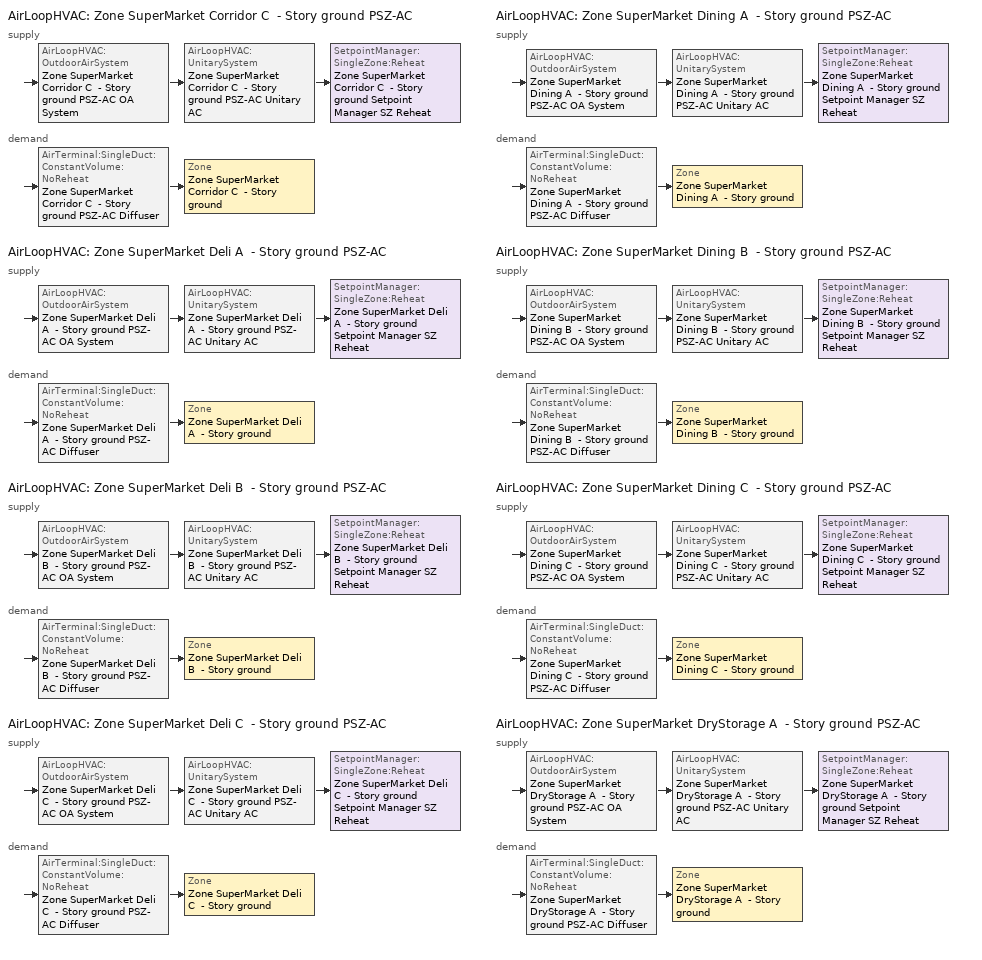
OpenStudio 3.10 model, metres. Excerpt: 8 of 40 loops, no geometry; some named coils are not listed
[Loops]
AirLoopHVAC 'Zone SuperMarket Corridor C  - Story ground PSZ-AC'
 supply: AirLoopHVAC:OutdoorAirSystem 'Zone SuperMarket Corridor C  - Story ground PSZ-AC OA System' > AirLoopHVAC:UnitarySystem 'Zone SuperMarket Corridor C  - Story ground PSZ-AC Unitary AC' > SetpointManager:SingleZone:Reheat 'Zone SuperMarket Corridor C  - Story ground Setpoint Manager SZ Reheat'
 demand: AirTerminal:SingleDuct:ConstantVolume:NoReheat 'Zone SuperMarket Corridor C  - Story ground PSZ-AC Diffuser' > Zone 'Zone SuperMarket Corridor C  - Story ground'
AirLoopHVAC 'Zone SuperMarket Deli A  - Story ground PSZ-AC'
 supply: AirLoopHVAC:OutdoorAirSystem 'Zone SuperMarket Deli A  - Story ground PSZ-AC OA System' > AirLoopHVAC:UnitarySystem 'Zone SuperMarket Deli A  - Story ground PSZ-AC Unitary AC' > SetpointManager:SingleZone:Reheat 'Zone SuperMarket Deli A  - Story ground Setpoint Manager SZ Reheat'
 demand: AirTerminal:SingleDuct:ConstantVolume:NoReheat 'Zone SuperMarket Deli A  - Story ground PSZ-AC Diffuser' > Zone 'Zone SuperMarket Deli A  - Story ground'
AirLoopHVAC 'Zone SuperMarket Deli B  - Story ground PSZ-AC'
 supply: AirLoopHVAC:OutdoorAirSystem 'Zone SuperMarket Deli B  - Story ground PSZ-AC OA System' > AirLoopHVAC:UnitarySystem 'Zone SuperMarket Deli B  - Story ground PSZ-AC Unitary AC' > SetpointManager:SingleZone:Reheat 'Zone SuperMarket Deli B  - Story ground Setpoint Manager SZ Reheat'
 demand: AirTerminal:SingleDuct:ConstantVolume:NoReheat 'Zone SuperMarket Deli B  - Story ground PSZ-AC Diffuser' > Zone 'Zone SuperMarket Deli B  - Story ground'
AirLoopHVAC 'Zone SuperMarket Deli C  - Story ground PSZ-AC'
 supply: AirLoopHVAC:OutdoorAirSystem 'Zone SuperMarket Deli C  - Story ground PSZ-AC OA System' > AirLoopHVAC:UnitarySystem 'Zone SuperMarket Deli C  - Story ground PSZ-AC Unitary AC' > SetpointManager:SingleZone:Reheat 'Zone SuperMarket Deli C  - Story ground Setpoint Manager SZ Reheat'
 demand: AirTerminal:SingleDuct:ConstantVolume:NoReheat 'Zone SuperMarket Deli C  - Story ground PSZ-AC Diffuser' > Zone 'Zone SuperMarket Deli C  - Story ground'
AirLoopHVAC 'Zone SuperMarket Dining A  - Story ground PSZ-AC'
 supply: AirLoopHVAC:OutdoorAirSystem 'Zone SuperMarket Dining A  - Story ground PSZ-AC OA System' > AirLoopHVAC:UnitarySystem 'Zone SuperMarket Dining A  - Story ground PSZ-AC Unitary AC' > SetpointManager:SingleZone:Reheat 'Zone SuperMarket Dining A  - Story ground Setpoint Manager SZ Reheat'
 demand: AirTerminal:SingleDuct:ConstantVolume:NoReheat 'Zone SuperMarket Dining A  - Story ground PSZ-AC Diffuser' > Zone 'Zone SuperMarket Dining A  - Story ground'
AirLoopHVAC 'Zone SuperMarket Dining B  - Story ground PSZ-AC'
 supply: AirLoopHVAC:OutdoorAirSystem 'Zone SuperMarket Dining B  - Story ground PSZ-AC OA System' > AirLoopHVAC:UnitarySystem 'Zone SuperMarket Dining B  - Story ground PSZ-AC Unitary AC' > SetpointManager:SingleZone:Reheat 'Zone SuperMarket Dining B  - Story ground Setpoint Manager SZ Reheat'
 demand: AirTerminal:SingleDuct:ConstantVolume:NoReheat 'Zone SuperMarket Dining B  - Story ground PSZ-AC Diffuser' > Zone 'Zone SuperMarket Dining B  - Story ground'
AirLoopHVAC 'Zone SuperMarket Dining C  - Story ground PSZ-AC'
 supply: AirLoopHVAC:OutdoorAirSystem 'Zone SuperMarket Dining C  - Story ground PSZ-AC OA System' > AirLoopHVAC:UnitarySystem 'Zone SuperMarket Dining C  - Story ground PSZ-AC Unitary AC' > SetpointManager:SingleZone:Reheat 'Zone SuperMarket Dining C  - Story ground Setpoint Manager SZ Reheat'
 demand: AirTerminal:SingleDuct:ConstantVolume:NoReheat 'Zone SuperMarket Dining C  - Story ground PSZ-AC Diffuser' > Zone 'Zone SuperMarket Dining C  - Story ground'
AirLoopHVAC 'Zone SuperMarket DryStorage A  - Story ground PSZ-AC'
 supply: AirLoopHVAC:OutdoorAirSystem 'Zone SuperMarket DryStorage A  - Story ground PSZ-AC OA System' > AirLoopHVAC:UnitarySystem 'Zone SuperMarket DryStorage A  - Story ground PSZ-AC Unitary AC' > SetpointManager:SingleZone:Reheat 'Zone SuperMarket DryStorage A  - Story ground Setpoint Manager SZ Reheat'
 demand: AirTerminal:SingleDuct:ConstantVolume:NoReheat 'Zone SuperMarket DryStorage A  - Story ground PSZ-AC Diffuser' > Zone 'Zone SuperMarket DryStorage A  - Story ground'
[Sizing:Zone] Zone Cooling Design Supply Air Temperature Input Method=SupplyAirTemperature; Zone Cooling Design Supply Air Temperature {C}=12.7778; Zone Cooling Design Supply Air Temperature Difference {deltaC}=11.11; Zone Heating Design Supply Air Temperature Input Method=SupplyAirTemperature; Zone Heating Design Supply Air Temperature {C}=50; Zone Heating Design Supply Air Temperature Difference {deltaC}=11.11; Zone Cooling Design Supply Air Humidity Ratio {kg-H2O/kg-air}=0.0085; Zone Heating Design Supply Air Humidity Ratio {kg-H2O/kg-air}=0.008; Cooling Design Air Flow Method=DesignDay; Heating Design Air Flow Method=DesignDay; Heating Maximum Air Flow Fraction=1; Account for Dedicated Outdoor Air System=No; Dedicated Outdoor Air System Control Strategy=NeutralSupplyAir; Dedicated Outdoor Air Low Setpoint Temperature for Design {C}=autosize; Dedicated Outdoor Air High Setpoint Temperature for Design {C}=autosize; Zone Load Sizing Method=Sensible Load Only No Latent Load; Zone Latent Cooling Design Supply Air Humidity Ratio Input Method=HumidityRatioDifference; Zone Cooling Design Supply Air Humidity Ratio Difference {kgWater/kgDryAir}=0.005; Zone Latent Heating Design Supply Air Humidity Ratio Input Method=HumidityRatioDifference; Zone Humidification Design Supply Air Humidity Ratio Difference {kgWater/kgDryAir}=0.005; Sizing Option=Coincident
Zone SuperMarket Dining A  - Story ground; Zone SuperMarket Dining B  - Story ground; Zone SuperMarket Dining C  - Story ground; Zone SuperMarket Corridor C  - Story ground; Zone SuperMarket Deli A  - Story ground; Zone SuperMarket Deli B  - Story ground; Zone SuperMarket Deli C  - Story ground; Zone SuperMarket DryStorage A  - Story ground
[Zone equipment]
Zone SuperMarket Dining A  - Story ground: Zone SuperMarket Dining A  - Story ground PSZ-AC Diffuser
Zone SuperMarket Dining B  - Story ground: Zone SuperMarket Dining B  - Story ground PSZ-AC Diffuser
Zone SuperMarket Dining C  - Story ground: Zone SuperMarket Dining C  - Story ground PSZ-AC Diffuser
Zone SuperMarket Corridor C  - Story ground: Zone SuperMarket Corridor C  - Story ground PSZ-AC Diffuser
Zone SuperMarket Deli A  - Story ground: Zone SuperMarket Deli A  - Story ground Exhaust Fan, Zone SuperMarket Deli A  - Story ground PSZ-AC Diffuser
Zone SuperMarket Deli B  - Story ground: Zone SuperMarket Deli B  - Story ground Exhaust Fan, Zone SuperMarket Deli B  - Story ground PSZ-AC Diffuser
Zone SuperMarket Deli C  - Story ground: Zone SuperMarket Deli C  - Story ground Exhaust Fan, Zone SuperMarket Deli C  - Story ground PSZ-AC Diffuser
Zone SuperMarket DryStorage A  - Story ground: Zone SuperMarket DryStorage A  - Story ground PSZ-AC Diffuser
[Fan:ZoneExhaust] Availability Schedule=Always On Discrete; Fan Total Efficiency=0.39126; Pressure Rise {Pa}=124.544; Flow Fraction Schedule=Always On Discrete; System Availability Manager Coupling Mode=Decoupled
Name | Maximum Flow Rate {m3/s}
Zone SuperMarket Deli A  - Story ground Exhaust Fan; Zone SuperMarket Deli C  - Story ground Exhaust Fan | 0.14298
Zone SuperMarket Deli B  - Story ground Exhaust Fan | 1.15964
[AirLoopHVAC] Design Return Air Flow Fraction of Supply Air Flow=1
Name | Availability Schedule | Design Supply Air Flow Rate {m3/s}
Zone SuperMarket Corridor C  - Story ground PSZ-AC | Zone SuperMarket Corridor C  - Story ground PSZ-AC Occ Sch | 0.0636585
Zone SuperMarket Deli A  - Story ground PSZ-AC | Zone SuperMarket Deli A  - Story ground PSZ-AC Occ Sch | 0.64319
Zone SuperMarket Deli B  - Story ground PSZ-AC | Zone SuperMarket Deli B  - Story ground PSZ-AC Occ Sch | 2.11905
Zone SuperMarket Deli C  - Story ground PSZ-AC | Zone SuperMarket Deli C  - Story ground PSZ-AC Occ Sch | 0.446837
Zone SuperMarket Dining A  - Story ground PSZ-AC | Zone SuperMarket Dining A  - Story ground PSZ-AC Occ Sch | 0.175049
Zone SuperMarket Dining B  - Story ground PSZ-AC | Zone SuperMarket Dining B  - Story ground PSZ-AC Occ Sch | 0.562343
Zone SuperMarket Dining C  - Story ground PSZ-AC | Zone SuperMarket Dining C  - Story ground PSZ-AC Occ Sch | 0.119403
Zone SuperMarket DryStorage A  - Story ground PSZ-AC | Zone SuperMarket DryStorage A  - Story ground PSZ-AC Occ Sch | 0.826383
[Sizing:System] Type of Load to Size On=Sensible; Central Heating Maximum System Air Flow Ratio=1; Preheat Design Temperature {C}=7.22222; Preheat Design Humidity Ratio {kg-H2O/kg-Air}=0.008; Precool Design Temperature {C}=12.7778; Precool Design Humidity Ratio {kg-H2O/kg-Air}=0.008; Central Cooling Design Supply Air Temperature {C}=12.7778; Central Heating Design Supply Air Temperature {C}=50; Sizing Option=Coincident; 100% Outdoor Air in Cooling=No; 100% Outdoor Air in Heating=No; Central Cooling Design Supply Air Humidity Ratio {kg-H2O/kg-Air}=0.0085; Central Heating Design Supply Air Humidity Ratio {kg-H2O/kg-Air}=0.008; Cooling Design Air Flow Method=DesignDay; Heating Design Air Flow Method=DesignDay; System Outdoor Air Method=ZoneSum; Zone Maximum Outdoor Air Fraction=1; Cooling Supply Air Flow Rate Per Floor Area {m3/s-m2}=0.00996765; Cooling Fraction of Autosized Cooling Supply Air Flow Rate=1; Cooling Supply Air Flow Rate Per Unit Cooling Capacity {m3/s-W}=3.94755e-05; Heating Supply Air Flow Rate Per Floor Area {m3/s-m2}=0.00996765; Heating Fraction of Autosized Heating Supply Air Flow Rate=1; Heating Fraction of Autosized Cooling Supply Air Flow Rate=1; Heating Supply Air Flow Rate Per Unit Heating Capacity {m3/s-W}=3.15882e-05; Cooling Design Capacity Method=CoolingDesignCapacity; Cooling Design Capacity Per Floor Area {W/m2}=234.7; Fraction of Autosized Cooling Design Capacity=1; Heating Design Capacity Method=HeatingDesignCapacity; Heating Design Capacity Per Floor Area {W/m2}=157; Fraction of Autosized Heating Design Capacity=1; Central Cooling Capacity Control Method=OnOff; Occupant Diversity=1
Name | Design Outdoor Air Flow Rate {m3/s} | Cooling Design Capacity {W} | Heating Design Capacity {W}
Zone SuperMarket Corridor C  - Story ground PSZ-AC | 0.0636585 | 649.75 | 1192.55
Zone SuperMarket Deli A  - Story ground PSZ-AC | 0.64319 | 6945.39 | 7162.17
Zone SuperMarket Deli B  - Story ground PSZ-AC | 2.11905 | 26220.41 | 34030.77
Zone SuperMarket Deli C  - Story ground PSZ-AC | 0.446837 | 4708.84 | 7200.84
Zone SuperMarket Dining A  - Story ground PSZ-AC | 0.175049 | 2071.1 | 2583.47
Zone SuperMarket Dining B  - Story ground PSZ-AC | 0.562343 | 8701.51 | 20953.21
Zone SuperMarket Dining C  - Story ground PSZ-AC | 0.119403 | 1458.6 | 2583.47
Zone SuperMarket DryStorage A  - Story ground PSZ-AC | 0.826383 | 8631.21 | 10326.5
[SetpointManager:SingleZone:Reheat] Minimum Supply Air Temperature {C}=12.7778; Maximum Supply Air Temperature {C}=50
Name | Control Zone | Setpoint Node or NodeList
Zone SuperMarket Corridor C  - Story ground Setpoint Manager SZ Reheat | Zone SuperMarket Corridor C  - Story ground | Zone SuperMarket Corridor C  - Story ground PSZ-AC Supply Outlet Node
Zone SuperMarket Deli A  - Story ground Setpoint Manager SZ Reheat | Zone SuperMarket Deli A  - Story ground | Zone SuperMarket Deli A  - Story ground PSZ-AC Supply Outlet Node
Zone SuperMarket Deli B  - Story ground Setpoint Manager SZ Reheat | Zone SuperMarket Deli B  - Story ground | Zone SuperMarket Deli B  - Story ground PSZ-AC Supply Outlet Node
Zone SuperMarket Deli C  - Story ground Setpoint Manager SZ Reheat | Zone SuperMarket Deli C  - Story ground | Zone SuperMarket Deli C  - Story ground PSZ-AC Supply Outlet Node
Zone SuperMarket Dining A  - Story ground Setpoint Manager SZ Reheat | Zone SuperMarket Dining A  - Story ground | Zone SuperMarket Dining A  - Story ground PSZ-AC Supply Outlet Node
Zone SuperMarket Dining B  - Story ground Setpoint Manager SZ Reheat | Zone SuperMarket Dining B  - Story ground | Zone SuperMarket Dining B  - Story ground PSZ-AC Supply Outlet Node
Zone SuperMarket Dining C  - Story ground Setpoint Manager SZ Reheat | Zone SuperMarket Dining C  - Story ground | Zone SuperMarket Dining C  - Story ground PSZ-AC Supply Outlet Node
Zone SuperMarket DryStorage A  - Story ground Setpoint Manager SZ Reheat | Zone SuperMarket DryStorage A  - Story ground | Zone SuperMarket DryStorage A  - Story ground PSZ-AC Supply Outlet Node
[Coil:Heating:Gas] Availability Schedule=Always On Discrete; Gas Burner Efficiency=0.8; On Cycle Parasitic Electric Load {W}=0; Off Cycle Parasitic Gas Load {W}=0; Fuel Type=FuelOilNo2
Name | Nominal Capacity {W}
Zone SuperMarket Corridor C  - Story ground PSZ-AC Gas Htg Coil 6kBtu/hr 0.8 Thermal Eff | 2233.16
Zone SuperMarket Deli A  - Story ground PSZ-AC Gas Htg Coil 76kBtu/hr 0.8 Thermal Eff | 24354.4
Zone SuperMarket Deli B  - Story ground PSZ-AC Gas Htg Coil 377kBtu/hr 0.8 Thermal Eff | 91498.5
Zone SuperMarket Deli C  - Story ground PSZ-AC Gas Htg Coil 60kBtu/hr 0.8 Thermal Eff | 17634.2
Zone SuperMarket Dining A  - Story ground PSZ-AC Gas Htg Coil 22kBtu/hr 0.8 Thermal Eff | 7431.82
Zone SuperMarket Dining B  - Story ground PSZ-AC Gas Htg Coil 113kBtu/hr 0.8 Thermal Eff | 30934
Zone SuperMarket Dining C  - Story ground PSZ-AC Gas Htg Coil 17kBtu/hr 0.8 Thermal Eff | 5527.62
Zone SuperMarket DryStorage A  - Story ground PSZ-AC Gas Htg Coil 77kBtu/hr 0.8 Thermal Eff | 29689.2
[Coil:Heating:Electric] Availability Schedule=Always Off Discrete; Efficiency=1; Nominal Capacity {W}=0
Zone SuperMarket Corridor C  - Story ground PSZ-AC No Heat; Zone SuperMarket Deli A  - Story ground PSZ-AC No Heat; Zone SuperMarket Deli B  - Story ground PSZ-AC No Heat; Zone SuperMarket Deli C  - Story ground PSZ-AC No Heat; Zone SuperMarket Dining A  - Story ground PSZ-AC No Heat; Zone SuperMarket Dining B  - Story ground PSZ-AC No Heat; Zone SuperMarket Dining C  - Story ground PSZ-AC No Heat; Zone SuperMarket DryStorage A  - Story ground PSZ-AC No Heat
[Coil:Cooling:DX:SingleSpeed] Availability Schedule=Always On Discrete; Rated Evaporator Fan Power Per Volume Flow Rate 2017 {W/(m3/s)}=773.3; Rated Evaporator Fan Power Per Volume Flow Rate 2023 {W/(m3/s)}=934.4; Total Cooling Capacity Function of Temperature Curve=DOE Ref DX Clg Coil Cool-Cap-fT; Total Cooling Capacity Function of Flow Fraction Curve=DOE Ref DX Clg Coil Cool-CAP-fFlow; Energy Input Ratio Function of Temperature Curve=DOE Ref DX Clg Coil Cool-EIR-fT; Energy Input Ratio Function of Flow Fraction Curve=DOE Ref DX Clg Coil Cool-EIR-fFlow; Part Load Fraction Correlation Curve=DOE Ref DX Clg Coil Cool-PLF-fPLR; Minimum Outdoor Dry-Bulb Temperature for Compressor Operation {C}=-25; Nominal Time for Condensate Removal to Begin {s}=0; Ratio of Initial Moisture Evaporation Rate and Steady State Latent Capacity=0; Maximum Cycling Rate {cycles/hr}=0; Latent Capacity Time Constant {s}=0; Condenser Type=AirCooled; Evaporative Condenser Effectiveness=0.9; Evaporative Condenser Air Flow Rate {m3/s}=autosize; Evaporative Condenser Pump Rated Power Consumption {W}=autosize; Crankcase Heater Capacity {W}=0; Maximum Outdoor Dry-Bulb Temperature for Crankcase Heater Operation {C}=10; Basin Heater Capacity {W/K}=0; Basin Heater Setpoint Temperature {C}=2
Name | Rated Total Cooling Capacity {W} | Rated Sensible Heat Ratio | Rated COP {W/W} | Rated Air Flow Rate {m3/s}
Zone SuperMarket Corridor C  - Story ground PSZ-AC 1spd DX AC Clg Coil 3kBtu/hr 11.06SEER 2kBtu/hr 9.7SEER | 1053.77 | 0.800655 | 2.967036 | 0.0636585
Zone SuperMarket Deli A  - Story ground PSZ-AC 1spd DX AC Clg Coil 33kBtu/hr 11.06SEER 34kBtu/hr 9.7SEER | 10647.1 | 0.800655 | 2.967036 | 0.64319
Zone SuperMarket Deli B  - Story ground PSZ-AC 1spd DX AC Clg Coil 163kBtu/hr 9.28EER 160kBtu/hr 8.5EER | 38594.9 | 0.800152 | 2.96716 | 2.11905
Zone SuperMarket Deli C  - Story ground PSZ-AC 1spd DX AC Clg Coil 26kBtu/hr 11.06SEER 29kBtu/hr 9.7SEER | 7585.97 | 0.800484 | 2.967036 | 0.446837
Zone SuperMarket Dining A  - Story ground PSZ-AC 1spd DX AC Clg Coil 10kBtu/hr 11.06SEER 11kBtu/hr 9.7SEER | 3581.82 | 0.767432 | 2.967036 | 0.175049
Zone SuperMarket Dining B  - Story ground PSZ-AC 1spd DX AC Clg Coil 52kBtu/hr 11.06SEER 53kBtu/hr 9.7SEER | 13964.3 | 0.701083 | 2.967036 | 0.562343
Zone SuperMarket Dining C  - Story ground PSZ-AC 1spd DX AC Clg Coil 8kBtu/hr 11.06SEER 9kBtu/hr 9.7SEER | 2806.63 | 0.718918 | 2.967036 | 0.119403
Zone SuperMarket DryStorage A  - Story ground PSZ-AC 1spd DX AC Clg Coil 35kBtu/hr 11.06SEER 35kBtu/hr 9.7SEER | 13679.6 | 0.800655 | 2.967036 | 0.826383
[Fan:OnOff] Availability Schedule=Always On Discrete; Pressure Rise {Pa}=622.722; Motor In Airstream Fraction=1
Name | Fan Total Efficiency | Maximum Flow Rate {m3/s} | Motor Efficiency | Fan Power Ratio Function of Speed Ratio Curve | Fan Efficiency Ratio Function of Speed Ratio Curve
Zone SuperMarket Corridor C  - Story ground PSZ-AC Fan | 0.1885 | 0.0636585 | 0.29 | Fan On Off Power Curve 5 | Fan On Off Efficiency Curve 5
Zone SuperMarket Deli A  - Story ground PSZ-AC Fan | 0.1885 | 0.64319 | 0.29 | Fan On Off Power Curve 6 | Fan On Off Efficiency Curve 6
Zone SuperMarket Deli B  - Story ground PSZ-AC Fan | 0.56875 | 2.11905 | 0.875 | Fan On Off Power Curve 7 | Fan On Off Efficiency Curve 7
Zone SuperMarket Deli C  - Story ground PSZ-AC Fan | 0.1885 | 0.446837 | 0.29 | Fan On Off Power Curve 8 | Fan On Off Efficiency Curve 8
Zone SuperMarket Dining A  - Story ground PSZ-AC Fan | 0.1885 | 0.175049 | 0.29 | Fan On Off Power Curve 9 | Fan On Off Efficiency Curve 9
Zone SuperMarket Dining B  - Story ground PSZ-AC Fan | 0.1885 | 0.562343 | 0.29 | Fan On Off Power Curve 10 | Fan On Off Efficiency Curve 10
Zone SuperMarket Dining C  - Story ground PSZ-AC Fan | 0.1885 | 0.119403 | 0.29 | Fan On Off Power Curve 11 | Fan On Off Efficiency Curve 11
Zone SuperMarket DryStorage A  - Story ground PSZ-AC Fan | 0.1885 | 0.826383 | 0.29 | Fan On Off Power Curve 12 | Fan On Off Efficiency Curve 12
[AirLoopHVAC:UnitarySystem] Control Type=Load; Dehumidification Control Type=None; Availability Schedule=Always On Discrete; Fan Placement=DrawThrough; DX Heating Coil Sizing Ratio=1; Use DOAS DX Cooling Coil=No; DOAS DX Cooling Coil Leaving Minimum Air Temperature {C}=2; Latent Load Control=SensibleOnlyLoadControl; Supply Air Flow Rate Method During Cooling Operation=SupplyAirFlowRate; Supply Air Flow Rate Method During Heating Operation=SupplyAirFlowRate; Supply Air Flow Rate Method When No Cooling or Heating is Required=None; No Load Supply Air Flow Rate Control Set To Low Speed=Yes; Maximum Supply Air Temperature {C}=50; Maximum Outdoor Dry-Bulb Temperature for Supplemental Heater Operation {C}=21; Ancilliary On-Cycle Electric Power {W}=0; Ancilliary Off-Cycle Electric Power {W}=0
Name | Controlling Zone or Thermostat Location | Supply Fan | Supply Air Fan Operating Mode Schedule | Heating Coil | Cooling Coil | Supplemental Heating Coil | Supply Air Flow Rate During Cooling Operation {m3/s} | Supply Air Flow Rate During Heating Operation {m3/s}
Zone SuperMarket Corridor C  - Story ground PSZ-AC Unitary AC | Zone SuperMarket Corridor C  - Story ground | Zone SuperMarket Corridor C  - Story ground PSZ-AC Fan | Zone SuperMarket Corridor C  - Story ground PSZ-AC_night_fancycle_schedule | Zone SuperMarket Corridor C  - Story ground PSZ-AC Gas Htg Coil 6kBtu/hr 0.8 Thermal Eff | Zone SuperMarket Corridor C  - Story ground PSZ-AC 1spd DX AC Clg Coil 3kBtu/hr 11.06SEER 2kBtu/hr 9.7SEER | Zone SuperMarket Corridor C  - Story ground PSZ-AC No Heat | 0.0636585 | 0.0636585
Zone SuperMarket Deli A  - Story ground PSZ-AC Unitary AC | Zone SuperMarket Deli A  - Story ground | Zone SuperMarket Deli A  - Story ground PSZ-AC Fan | Zone SuperMarket Deli A  - Story ground PSZ-AC_night_fancycle_schedule | Zone SuperMarket Deli A  - Story ground PSZ-AC Gas Htg Coil 76kBtu/hr 0.8 Thermal Eff | Zone SuperMarket Deli A  - Story ground PSZ-AC 1spd DX AC Clg Coil 33kBtu/hr 11.06SEER 34kBtu/hr 9.7SEER | Zone SuperMarket Deli A  - Story ground PSZ-AC No Heat | 0.64319 | 0.64319
Zone SuperMarket Deli B  - Story ground PSZ-AC Unitary AC | Zone SuperMarket Deli B  - Story ground | Zone SuperMarket Deli B  - Story ground PSZ-AC Fan | Zone SuperMarket Deli B  - Story ground PSZ-AC_night_fancycle_schedule | Zone SuperMarket Deli B  - Story ground PSZ-AC Gas Htg Coil 377kBtu/hr 0.8 Thermal Eff | Zone SuperMarket Deli B  - Story ground PSZ-AC 1spd DX AC Clg Coil 163kBtu/hr 9.28EER 160kBtu/hr 8.5EER | Zone SuperMarket Deli B  - Story ground PSZ-AC No Heat | 2.11905 | 2.11905
Zone SuperMarket Deli C  - Story ground PSZ-AC Unitary AC | Zone SuperMarket Deli C  - Story ground | Zone SuperMarket Deli C  - Story ground PSZ-AC Fan | Zone SuperMarket Deli C  - Story ground PSZ-AC_night_fancycle_schedule | Zone SuperMarket Deli C  - Story ground PSZ-AC Gas Htg Coil 60kBtu/hr 0.8 Thermal Eff | Zone SuperMarket Deli C  - Story ground PSZ-AC 1spd DX AC Clg Coil 26kBtu/hr 11.06SEER 29kBtu/hr 9.7SEER | Zone SuperMarket Deli C  - Story ground PSZ-AC No Heat | 0.446837 | 0.446837
Zone SuperMarket Dining A  - Story ground PSZ-AC Unitary AC | Zone SuperMarket Dining A  - Story ground | Zone SuperMarket Dining A  - Story ground PSZ-AC Fan | Zone SuperMarket Dining A  - Story ground PSZ-AC_night_fancycle_schedule | Zone SuperMarket Dining A  - Story ground PSZ-AC Gas Htg Coil 22kBtu/hr 0.8 Thermal Eff | Zone SuperMarket Dining A  - Story ground PSZ-AC 1spd DX AC Clg Coil 10kBtu/hr 11.06SEER 11kBtu/hr 9.7SEER | Zone SuperMarket Dining A  - Story ground PSZ-AC No Heat | 0.175049 | 0.175049
Zone SuperMarket Dining B  - Story ground PSZ-AC Unitary AC | Zone SuperMarket Dining B  - Story ground | Zone SuperMarket Dining B  - Story ground PSZ-AC Fan | Zone SuperMarket Dining B  - Story ground PSZ-AC_night_fancycle_schedule | Zone SuperMarket Dining B  - Story ground PSZ-AC Gas Htg Coil 113kBtu/hr 0.8 Thermal Eff | Zone SuperMarket Dining B  - Story ground PSZ-AC 1spd DX AC Clg Coil 52kBtu/hr 11.06SEER 53kBtu/hr 9.7SEER | Zone SuperMarket Dining B  - Story ground PSZ-AC No Heat | 0.562343 | 0.562343
Zone SuperMarket Dining C  - Story ground PSZ-AC Unitary AC | Zone SuperMarket Dining C  - Story ground | Zone SuperMarket Dining C  - Story ground PSZ-AC Fan | Zone SuperMarket Dining C  - Story ground PSZ-AC_night_fancycle_schedule | Zone SuperMarket Dining C  - Story ground PSZ-AC Gas Htg Coil 17kBtu/hr 0.8 Thermal Eff | Zone SuperMarket Dining C  - Story ground PSZ-AC 1spd DX AC Clg Coil 8kBtu/hr 11.06SEER 9kBtu/hr 9.7SEER | Zone SuperMarket Dining C  - Story ground PSZ-AC No Heat | 0.119403 | 0.119403
Zone SuperMarket DryStorage A  - Story ground PSZ-AC Unitary AC | Zone SuperMarket DryStorage A  - Story ground | Zone SuperMarket DryStorage A  - Story ground PSZ-AC Fan | Zone SuperMarket DryStorage A  - Story ground PSZ-AC_night_fancycle_schedule | Zone SuperMarket DryStorage A  - Story ground PSZ-AC Gas Htg Coil 77kBtu/hr 0.8 Thermal Eff | Zone SuperMarket DryStorage A  - Story ground PSZ-AC 1spd DX AC Clg Coil 35kBtu/hr 11.06SEER 35kBtu/hr 9.7SEER | Zone SuperMarket DryStorage A  - Story ground PSZ-AC No Heat | 0.826383 | 0.826383
[Controller:OutdoorAir] Economizer Control Action Type=ModulateFlow; Lockout Type=LockoutWithCompressor; Minimum Limit Type=FixedMinimum; High Humidity Control=No; High Humidity Outdoor Air Flow Ratio=1; Control High Indoor Humidity Based on Outdoor Humidity Ratio=Yes; Heat Recovery Bypass Control Type=BypassWhenWithinEconomizerLimits; Economizer Operation Staging=InterlockedWithMechanicalCooling
Name | Minimum Outdoor Air Flow Rate {m3/s} | Maximum Outdoor Air Flow Rate {m3/s} | Economizer Control Type | Economizer Maximum Limit Dry-Bulb Temperature {C} | Economizer Maximum Limit Enthalpy {J/kg} | Minimum Outdoor Air Schedule | Controller Mechanical Ventilation
Zone SuperMarket Corridor C  - Story ground PSZ-AC OA System Controller | 0.00126687 | 0.0636585 | NoEconomizer | 28 | 64000 | Zone SuperMarket Corridor C  - Story ground PSZ-AC_night_novent_schedule | Controller Mechanical Ventilation 6
Zone SuperMarket Deli A  - Story ground PSZ-AC OA System Controller | 0.054194 | 0.64319 | NoEconomizer | 28 | 64000 | Zone SuperMarket Deli A  - Story ground PSZ-AC_night_novent_schedule | Controller Mechanical Ventilation 7
Zone SuperMarket Deli B  - Story ground PSZ-AC OA System Controller | 0.43954 | 2.11905 | FixedDryBulb | 21.1111 |  | Zone SuperMarket Deli B  - Story ground PSZ-AC_night_novent_schedule | Controller Mechanical Ventilation 8
Zone SuperMarket Deli C  - Story ground PSZ-AC OA System Controller | 0.054194 | 0.446837 | NoEconomizer | 28 | 64000 | Zone SuperMarket Deli C  - Story ground PSZ-AC_night_novent_schedule | Controller Mechanical Ventilation 9
Zone SuperMarket Dining A  - Story ground PSZ-AC OA System Controller | 0.033368 | 0.175049 | NoEconomizer | 28 | 64000 | Zone SuperMarket Dining A  - Story ground PSZ-AC_night_novent_schedule | Controller Mechanical Ventilation 10
Zone SuperMarket Dining B  - Story ground PSZ-AC OA System Controller | 0.270631 | 0.562343 | NoEconomizer | 28 | 64000 | Zone SuperMarket Dining B  - Story ground PSZ-AC_night_novent_schedule | Controller Mechanical Ventilation 11
Zone SuperMarket Dining C  - Story ground PSZ-AC OA System Controller | 0.033368 | 0.119403 | NoEconomizer | 28 | 64000 | Zone SuperMarket Dining C  - Story ground PSZ-AC_night_novent_schedule | Controller Mechanical Ventilation 12
Zone SuperMarket DryStorage A  - Story ground PSZ-AC OA System Controller | 0.0325306 | 0.826383 | NoEconomizer | 28 | 64000 | Zone SuperMarket DryStorage A  - Story ground PSZ-AC_night_novent_schedule | Controller Mechanical Ventilation 13
[Controller:MechanicalVentilation] Availability Schedule=Always On Discrete
Controller Mechanical Ventilation 6; Controller Mechanical Ventilation 7; Controller Mechanical Ventilation 8; Controller Mechanical Ventilation 9; Controller Mechanical Ventilation 10; Controller Mechanical Ventilation 11; Controller Mechanical Ventilation 12; Controller Mechanical Ventilation 13
[AirLoopHVAC:OutdoorAirSystem]
Name | Controller
Zone SuperMarket Corridor C  - Story ground PSZ-AC OA System | Zone SuperMarket Corridor C  - Story ground PSZ-AC OA System Controller
Zone SuperMarket Deli A  - Story ground PSZ-AC OA System | Zone SuperMarket Deli A  - Story ground PSZ-AC OA System Controller
Zone SuperMarket Deli B  - Story ground PSZ-AC OA System | Zone SuperMarket Deli B  - Story ground PSZ-AC OA System Controller
Zone SuperMarket Deli C  - Story ground PSZ-AC OA System | Zone SuperMarket Deli C  - Story ground PSZ-AC OA System Controller
Zone SuperMarket Dining A  - Story ground PSZ-AC OA System | Zone SuperMarket Dining A  - Story ground PSZ-AC OA System Controller
Zone SuperMarket Dining B  - Story ground PSZ-AC OA System | Zone SuperMarket Dining B  - Story ground PSZ-AC OA System Controller
Zone SuperMarket Dining C  - Story ground PSZ-AC OA System | Zone SuperMarket Dining C  - Story ground PSZ-AC OA System Controller
Zone SuperMarket DryStorage A  - Story ground PSZ-AC OA System | Zone SuperMarket DryStorage A  - Story ground PSZ-AC OA System Controller
[AvailabilityManager:NightCycle] Applicability Schedule=Always On Discrete; Control Type=CycleOnAny; Thermostat Tolerance {deltaC}=1.9999; Cycling Run Time Control Type=Thermostat; Cycling Run Time {s}=1800
Availability Manager Night Cycle 22; Availability Manager Night Cycle 23; Availability Manager Night Cycle 24; Availability Manager Night Cycle 25; Availability Manager Night Cycle 26; Availability Manager Night Cycle 27; Availability Manager Night Cycle 28; Availability Manager Night Cycle 29; Availability Manager Night Cycle 30; Availability Manager Night Cycle 31; Availability Manager Night Cycle 32; Availability Manager Night Cycle 33; Availability Manager Night Cycle 34; Availability Manager Night Cycle 35; Availability Manager Night Cycle 36; Availability Manager Night Cycle 37; Availability Manager Night Cycle 38; Availability Manager Night Cycle 39
[AirTerminal:SingleDuct:ConstantVolume:NoReheat] Availability Schedule=Always On Discrete
Name | Maximum Air Flow Rate {m3/s}
Zone SuperMarket Corridor C  - Story ground PSZ-AC Diffuser | 0.0636585
Zone SuperMarket Deli A  - Story ground PSZ-AC Diffuser | 0.64319
Zone SuperMarket Deli B  - Story ground PSZ-AC Diffuser | 2.11905
Zone SuperMarket Deli C  - Story ground PSZ-AC Diffuser | 0.446837
Zone SuperMarket Dining A  - Story ground PSZ-AC Diffuser | 0.175049
Zone SuperMarket Dining B  - Story ground PSZ-AC Diffuser | 0.562343
Zone SuperMarket Dining C  - Story ground PSZ-AC Diffuser | 0.119403
Zone SuperMarket DryStorage A  - Story ground PSZ-AC Diffuser | 0.826383
[Fan:ConstantVolume] Availability Schedule=Always On Discrete; Pressure Rise {Pa}=49.8178; Motor In Airstream Fraction=1
Name | Fan Total Efficiency | Maximum Flow Rate {m3/s} | Motor Efficiency
Zone SuperMarket Vestibule A  - Story ground UnitHeater Fan | 0.5525 | 0.0203957 | 0.85
Zone SuperMarket Vestibule B  - Story ground UnitHeater Fan | 0.1885 | 0.0396762 | 0.29
Zone SuperMarket Vestibule C  - Story ground UnitHeater Fan | 0.5525 | 0.0205744 | 0.85
[ZoneHVAC:UnitHeater] Availability Schedule=Always On Discrete; Fan Control Type=OnOff; Maximum Hot Water Flow Rate {m3/s}=autosize; Minimum Hot Water Flow Rate {m3/s}=0; Heating Convergence Tolerance=0.001
Name | Supply Air Fan | Maximum Supply Air Flow Rate {m3/s} | Heating Coil
Zone SuperMarket Vestibule A  - Story ground Unit Heater | Zone SuperMarket Vestibule A  - Story ground UnitHeater Fan | 0.0203957 | Zone SuperMarket Vestibule A  - Story ground UnitHeater Gas Htg Coil
Zone SuperMarket Vestibule B  - Story ground Unit Heater | Zone SuperMarket Vestibule B  - Story ground UnitHeater Fan | 0.0396762 | Zone SuperMarket Vestibule B  - Story ground UnitHeater Gas Htg Coil 1kBtu/hr 0.8 Thermal Eff
Zone SuperMarket Vestibule C  - Story ground Unit Heater | Zone SuperMarket Vestibule C  - Story ground UnitHeater Fan | 0.0205744 | Zone SuperMarket Vestibule C  - Story ground UnitHeater Gas Htg Coil
[Schedule:Ruleset]
Name | Default Day Schedule | Summer Design Day Schedule | Winter Design Day Schedule
Zone SuperMarket Corridor C  - Story ground PSZ-AC Occ Sch | Zone SuperMarket Corridor C  - Story ground PSZ-AC Occ Sch Default | Zone SuperMarket Corridor C  - Story ground PSZ-AC Occ Sch Summer Design Day | Zone SuperMarket Corridor C  - Story ground PSZ-AC Occ Sch Winter Design Day
Zone SuperMarket Deli A  - Story ground PSZ-AC Occ Sch | Zone SuperMarket Deli A  - Story ground PSZ-AC Occ Sch Default | Zone SuperMarket Deli A  - Story ground PSZ-AC Occ Sch Summer Design Day | Zone SuperMarket Deli A  - Story ground PSZ-AC Occ Sch Winter Design Day
Zone SuperMarket Deli B  - Story ground PSZ-AC Occ Sch | Zone SuperMarket Deli B  - Story ground PSZ-AC Occ Sch Default | Zone SuperMarket Deli B  - Story ground PSZ-AC Occ Sch Summer Design Day | Zone SuperMarket Deli B  - Story ground PSZ-AC Occ Sch Winter Design Day
Zone SuperMarket Deli C  - Story ground PSZ-AC Occ Sch | Zone SuperMarket Deli C  - Story ground PSZ-AC Occ Sch Default | Zone SuperMarket Deli C  - Story ground PSZ-AC Occ Sch Summer Design Day | Zone SuperMarket Deli C  - Story ground PSZ-AC Occ Sch Winter Design Day
Zone SuperMarket Dining A  - Story ground PSZ-AC Occ Sch | Zone SuperMarket Dining A  - Story ground PSZ-AC Occ Sch Default | Zone SuperMarket Dining A  - Story ground PSZ-AC Occ Sch Summer Design Day | Zone SuperMarket Dining A  - Story ground PSZ-AC Occ Sch Winter Design Day
Zone SuperMarket Dining B  - Story ground PSZ-AC Occ Sch | Zone SuperMarket Dining B  - Story ground PSZ-AC Occ Sch Default | Zone SuperMarket Dining B  - Story ground PSZ-AC Occ Sch Summer Design Day | Zone SuperMarket Dining B  - Story ground PSZ-AC Occ Sch Winter Design Day
Zone SuperMarket Dining C  - Story ground PSZ-AC Occ Sch | Zone SuperMarket Dining C  - Story ground PSZ-AC Occ Sch Default | Zone SuperMarket Dining C  - Story ground PSZ-AC Occ Sch Summer Design Day | Zone SuperMarket Dining C  - Story ground PSZ-AC Occ Sch Winter Design Day
Zone SuperMarket DryStorage A  - Story ground PSZ-AC Occ Sch | Zone SuperMarket DryStorage A  - Story ground PSZ-AC Occ Sch Default | Zone SuperMarket DryStorage A  - Story ground PSZ-AC Occ Sch Summer Design Day | Zone SuperMarket DryStorage A  - Story ground PSZ-AC Occ Sch Winter Design Day
Zone SuperMarket Corridor C  - Story ground PSZ-AC_night_novent_schedule | Zone SuperMarket Corridor C  - Story ground PSZ-AC Occ Sch Default 2 | Zone SuperMarket Corridor C  - Story ground PSZ-AC Occ Sch Summer Design Day 2 | Zone SuperMarket Corridor C  - Story ground PSZ-AC Occ Sch Winter Design Day 2
Zone SuperMarket Corridor C  - Story ground PSZ-AC_night_fancycle_schedule | Zone SuperMarket Corridor C  - Story ground PSZ-AC Occ Sch Default 3 | Zone SuperMarket Corridor C  - Story ground PSZ-AC Occ Sch Summer Design Day 3 | Zone SuperMarket Corridor C  - Story ground PSZ-AC Occ Sch Winter Design Day 3
Zone SuperMarket Deli A  - Story ground PSZ-AC_night_novent_schedule | Zone SuperMarket Deli A  - Story ground PSZ-AC Occ Sch Default 2 | Zone SuperMarket Deli A  - Story ground PSZ-AC Occ Sch Summer Design Day 2 | Zone SuperMarket Deli A  - Story ground PSZ-AC Occ Sch Winter Design Day 2
Zone SuperMarket Deli A  - Story ground PSZ-AC_night_fancycle_schedule | Zone SuperMarket Deli A  - Story ground PSZ-AC Occ Sch Default 3 | Zone SuperMarket Deli A  - Story ground PSZ-AC Occ Sch Summer Design Day 3 | Zone SuperMarket Deli A  - Story ground PSZ-AC Occ Sch Winter Design Day 3
Zone SuperMarket Deli B  - Story ground PSZ-AC_night_novent_schedule | Zone SuperMarket Deli B  - Story ground PSZ-AC Occ Sch Default 2 | Zone SuperMarket Deli B  - Story ground PSZ-AC Occ Sch Summer Design Day 2 | Zone SuperMarket Deli B  - Story ground PSZ-AC Occ Sch Winter Design Day 2
Zone SuperMarket Deli B  - Story ground PSZ-AC_night_fancycle_schedule | Zone SuperMarket Deli B  - Story ground PSZ-AC Occ Sch Default 3 | Zone SuperMarket Deli B  - Story ground PSZ-AC Occ Sch Summer Design Day 3 | Zone SuperMarket Deli B  - Story ground PSZ-AC Occ Sch Winter Design Day 3
Zone SuperMarket Deli C  - Story ground PSZ-AC_night_novent_schedule | Zone SuperMarket Deli C  - Story ground PSZ-AC Occ Sch Default 2 | Zone SuperMarket Deli C  - Story ground PSZ-AC Occ Sch Summer Design Day 2 | Zone SuperMarket Deli C  - Story ground PSZ-AC Occ Sch Winter Design Day 2
Zone SuperMarket Deli C  - Story ground PSZ-AC_night_fancycle_schedule | Zone SuperMarket Deli C  - Story ground PSZ-AC Occ Sch Default 3 | Zone SuperMarket Deli C  - Story ground PSZ-AC Occ Sch Summer Design Day 3 | Zone SuperMarket Deli C  - Story ground PSZ-AC Occ Sch Winter Design Day 3
Zone SuperMarket Dining A  - Story ground PSZ-AC_night_novent_schedule | Zone SuperMarket Dining A  - Story ground PSZ-AC Occ Sch Default 2 | Zone SuperMarket Dining A  - Story ground PSZ-AC Occ Sch Summer Design Day 2 | Zone SuperMarket Dining A  - Story ground PSZ-AC Occ Sch Winter Design Day 2
Zone SuperMarket Dining A  - Story ground PSZ-AC_night_fancycle_schedule | Zone SuperMarket Dining A  - Story ground PSZ-AC Occ Sch Default 3 | Zone SuperMarket Dining A  - Story ground PSZ-AC Occ Sch Summer Design Day 3 | Zone SuperMarket Dining A  - Story ground PSZ-AC Occ Sch Winter Design Day 3
Zone SuperMarket Dining B  - Story ground PSZ-AC_night_novent_schedule | Zone SuperMarket Dining B  - Story ground PSZ-AC Occ Sch Default 2 | Zone SuperMarket Dining B  - Story ground PSZ-AC Occ Sch Summer Design Day 2 | Zone SuperMarket Dining B  - Story ground PSZ-AC Occ Sch Winter Design Day 2
Zone SuperMarket Dining B  - Story ground PSZ-AC_night_fancycle_schedule | Zone SuperMarket Dining B  - Story ground PSZ-AC Occ Sch Default 3 | Zone SuperMarket Dining B  - Story ground PSZ-AC Occ Sch Summer Design Day 3 | Zone SuperMarket Dining B  - Story ground PSZ-AC Occ Sch Winter Design Day 3
Zone SuperMarket Dining C  - Story ground PSZ-AC_night_novent_schedule | Zone SuperMarket Dining C  - Story ground PSZ-AC Occ Sch Default 2 | Zone SuperMarket Dining C  - Story ground PSZ-AC Occ Sch Summer Design Day 2 | Zone SuperMarket Dining C  - Story ground PSZ-AC Occ Sch Winter Design Day 2
Zone SuperMarket Dining C  - Story ground PSZ-AC_night_fancycle_schedule | Zone SuperMarket Dining C  - Story ground PSZ-AC Occ Sch Default 3 | Zone SuperMarket Dining C  - Story ground PSZ-AC Occ Sch Summer Design Day 3 | Zone SuperMarket Dining C  - Story ground PSZ-AC Occ Sch Winter Design Day 3
Zone SuperMarket DryStorage A  - Story ground PSZ-AC_night_novent_schedule | Zone SuperMarket DryStorage A  - Story ground PSZ-AC Occ Sch Default 2 | Zone SuperMarket DryStorage A  - Story ground PSZ-AC Occ Sch Summer Design Day 2 | Zone SuperMarket DryStorage A  - Story ground PSZ-AC Occ Sch Winter Design Day 2
Zone SuperMarket DryStorage A  - Story ground PSZ-AC_night_fancycle_schedule | Zone SuperMarket DryStorage A  - Story ground PSZ-AC Occ Sch Default 3 | Zone SuperMarket DryStorage A  - Story ground PSZ-AC Occ Sch Summer Design Day 3 | Zone SuperMarket DryStorage A  - Story ground PSZ-AC Occ Sch Winter Design Day 3
[Schedule:Day]
Zone SuperMarket Corridor C  - Story ground PSZ-AC Occ Sch Default; Schedule Day 41; Schedule Day 42; Zone SuperMarket Deli A  - Story ground PSZ-AC Occ Sch Default; Schedule Day 43; Schedule Day 44; Zone SuperMarket Deli B  - Story ground PSZ-AC Occ Sch Default; Schedule Day 45; Schedule Day 46; Zone SuperMarket Deli C  - Story ground PSZ-AC Occ Sch Default; Schedule Day 47; Schedule Day 48; Zone SuperMarket Dining A  - Story ground PSZ-AC Occ Sch Default; Schedule Day 49; Schedule Day 50; Zone SuperMarket Dining B  - Story ground PSZ-AC Occ Sch Default; Schedule Day 51; Schedule Day 52; Zone SuperMarket Dining C  - Story ground PSZ-AC Occ Sch Default; Schedule Day 53; Schedule Day 54; Zone SuperMarket DryStorage A  - Story ground PSZ-AC Occ Sch Default; Schedule Day 55; Schedule Day 56; Zone SuperMarket Corridor C  - Story ground PSZ-AC Occ Sch Default 2; Schedule Day 137; Schedule Day 138; Zone SuperMarket Corridor C  - Story ground PSZ-AC Occ Sch Default 3; Schedule Day 139; Schedule Day 140; Zone SuperMarket Deli A  - Story ground PSZ-AC Occ Sch Default 2; Schedule Day 143; Schedule Day 144; Zone SuperMarket Deli A  - Story ground PSZ-AC Occ Sch Default 3; Schedule Day 145; Schedule Day 146; Zone SuperMarket Deli B  - Story ground PSZ-AC Occ Sch Default 2; Schedule Day 149; Schedule Day 150; Zone SuperMarket Deli B  - Story ground PSZ-AC Occ Sch Default 3; Schedule Day 151; Schedule Day 152; Zone SuperMarket Deli C  - Story ground PSZ-AC Occ Sch Default 2; Schedule Day 155; Schedule Day 156; Zone SuperMarket Deli C  - Story ground PSZ-AC Occ Sch Default 3; Schedule Day 157; Schedule Day 158; Zone SuperMarket Dining A  - Story ground PSZ-AC Occ Sch Default 2; Schedule Day 161; Schedule Day 162; Zone SuperMarket Dining A  - Story ground PSZ-AC Occ Sch Default 3; Schedule Day 163; Schedule Day 164; Zone SuperMarket Dining B  - Story ground PSZ-AC Occ Sch Default 2; Schedule Day 167; Schedule Day 168; Zone SuperMarket Dining B  - Story ground PSZ-AC Occ Sch Default 3; Schedule Day 169; Schedule Day 170; Zone SuperMarket Dining C  - Story ground PSZ-AC Occ Sch Default 2; Schedule Day 173; Schedule Day 174; Zone SuperMarket Dining C  - Story ground PSZ-AC Occ Sch Default 3; Schedule Day 175; Schedule Day 176; Zone SuperMarket DryStorage A  - Story ground PSZ-AC Occ Sch Default 2; Schedule Day 179; Schedule Day 180; Zone SuperMarket DryStorage A  - Story ground PSZ-AC Occ Sch Default 3; Schedule Day 181; Schedule Day 182: 7, 0, 0, 21, 0, 1, 24, 0, 0
Zone SuperMarket Corridor C  - Story ground PSZ-AC Occ Sch Winter Design Day; Zone SuperMarket Corridor C  - Story ground PSZ-AC Occ Sch Summer Design Day; Zone SuperMarket Deli A  - Story ground PSZ-AC Occ Sch Winter Design Day; Zone SuperMarket Deli A  - Story ground PSZ-AC Occ Sch Summer Design Day; Zone SuperMarket Deli B  - Story ground PSZ-AC Occ Sch Winter Design Day; Zone SuperMarket Deli B  - Story ground PSZ-AC Occ Sch Summer Design Day; Zone SuperMarket Deli C  - Story ground PSZ-AC Occ Sch Winter Design Day; Zone SuperMarket Deli C  - Story ground PSZ-AC Occ Sch Summer Design Day; Zone SuperMarket Dining A  - Story ground PSZ-AC Occ Sch Winter Design Day; Zone SuperMarket Dining A  - Story ground PSZ-AC Occ Sch Summer Design Day; Zone SuperMarket Dining B  - Story ground PSZ-AC Occ Sch Winter Design Day; Zone SuperMarket Dining B  - Story ground PSZ-AC Occ Sch Summer Design Day; Zone SuperMarket Dining C  - Story ground PSZ-AC Occ Sch Winter Design Day; Zone SuperMarket Dining C  - Story ground PSZ-AC Occ Sch Summer Design Day; Zone SuperMarket DryStorage A  - Story ground PSZ-AC Occ Sch Winter Design Day; Zone SuperMarket DryStorage A  - Story ground PSZ-AC Occ Sch Summer Design Day; Zone SuperMarket Corridor C  - Story ground PSZ-AC Occ Sch Summer Design Day 2; Zone SuperMarket Corridor C  - Story ground PSZ-AC Occ Sch Winter Design Day 2; Zone SuperMarket Corridor C  - Story ground PSZ-AC Occ Sch Summer Design Day 3; Zone SuperMarket Corridor C  - Story ground PSZ-AC Occ Sch Winter Design Day 3; Zone SuperMarket Deli A  - Story ground PSZ-AC Occ Sch Summer Design Day 2; Zone SuperMarket Deli A  - Story ground PSZ-AC Occ Sch Winter Design Day 2; Zone SuperMarket Deli A  - Story ground PSZ-AC Occ Sch Summer Design Day 3; Zone SuperMarket Deli A  - Story ground PSZ-AC Occ Sch Winter Design Day 3; Zone SuperMarket Deli B  - Story ground PSZ-AC Occ Sch Summer Design Day 2; Zone SuperMarket Deli B  - Story ground PSZ-AC Occ Sch Winter Design Day 2; Zone SuperMarket Deli B  - Story ground PSZ-AC Occ Sch Summer Design Day 3; Zone SuperMarket Deli B  - Story ground PSZ-AC Occ Sch Winter Design Day 3; Zone SuperMarket Deli C  - Story ground PSZ-AC Occ Sch Summer Design Day 2; Zone SuperMarket Deli C  - Story ground PSZ-AC Occ Sch Winter Design Day 2; Zone SuperMarket Deli C  - Story ground PSZ-AC Occ Sch Summer Design Day 3; Zone SuperMarket Deli C  - Story ground PSZ-AC Occ Sch Winter Design Day 3; Zone SuperMarket Dining A  - Story ground PSZ-AC Occ Sch Summer Design Day 2; Zone SuperMarket Dining A  - Story ground PSZ-AC Occ Sch Winter Design Day 2; Zone SuperMarket Dining A  - Story ground PSZ-AC Occ Sch Summer Design Day 3; Zone SuperMarket Dining A  - Story ground PSZ-AC Occ Sch Winter Design Day 3; Zone SuperMarket Dining B  - Story ground PSZ-AC Occ Sch Summer Design Day 2; Zone SuperMarket Dining B  - Story ground PSZ-AC Occ Sch Winter Design Day 2; Zone SuperMarket Dining B  - Story ground PSZ-AC Occ Sch Summer Design Day 3; Zone SuperMarket Dining B  - Story ground PSZ-AC Occ Sch Winter Design Day 3; Zone SuperMarket Dining C  - Story ground PSZ-AC Occ Sch Summer Design Day 2; Zone SuperMarket Dining C  - Story ground PSZ-AC Occ Sch Winter Design Day 2; Zone SuperMarket Dining C  - Story ground PSZ-AC Occ Sch Summer Design Day 3; Zone SuperMarket Dining C  - Story ground PSZ-AC Occ Sch Winter Design Day 3; Zone SuperMarket DryStorage A  - Story ground PSZ-AC Occ Sch Summer Design Day 2; Zone SuperMarket DryStorage A  - Story ground PSZ-AC Occ Sch Winter Design Day 2; Zone SuperMarket DryStorage A  - Story ground PSZ-AC Occ Sch Summer Design Day 3; Zone SuperMarket DryStorage A  - Story ground PSZ-AC Occ Sch Winter Design Day 3: 24, 0, 1
[Schedule:Rule] Date Specification Type=DateRange; Start Month=1; End Month=12
Name | Schedule Ruleset | Rule Order | Day Schedule | Apply Saturday | Start Day | End Day | Apply Sunday
Schedule Rule 38 | Zone SuperMarket Corridor C  - Story ground PSZ-AC Occ Sch | 1 | Schedule Day 41 | Yes | 6 | 29
Schedule Rule 39 | Zone SuperMarket Corridor C  - Story ground PSZ-AC Occ Sch | 0 | Schedule Day 42 |  | 7 | 30 | Yes
Schedule Rule 40 | Zone SuperMarket Deli A  - Story ground PSZ-AC Occ Sch | 1 | Schedule Day 43 | Yes | 6 | 29
Schedule Rule 41 | Zone SuperMarket Deli A  - Story ground PSZ-AC Occ Sch | 0 | Schedule Day 44 |  | 7 | 30 | Yes
Schedule Rule 42 | Zone SuperMarket Deli B  - Story ground PSZ-AC Occ Sch | 1 | Schedule Day 45 | Yes | 6 | 29
Schedule Rule 43 | Zone SuperMarket Deli B  - Story ground PSZ-AC Occ Sch | 0 | Schedule Day 46 |  | 7 | 30 | Yes
Schedule Rule 44 | Zone SuperMarket Deli C  - Story ground PSZ-AC Occ Sch | 1 | Schedule Day 47 | Yes | 6 | 29
Schedule Rule 45 | Zone SuperMarket Deli C  - Story ground PSZ-AC Occ Sch | 0 | Schedule Day 48 |  | 7 | 30 | Yes
Schedule Rule 46 | Zone SuperMarket Dining A  - Story ground PSZ-AC Occ Sch | 1 | Schedule Day 49 | Yes | 6 | 29
Schedule Rule 47 | Zone SuperMarket Dining A  - Story ground PSZ-AC Occ Sch | 0 | Schedule Day 50 |  | 7 | 30 | Yes
Schedule Rule 48 | Zone SuperMarket Dining B  - Story ground PSZ-AC Occ Sch | 1 | Schedule Day 51 | Yes | 6 | 29
Schedule Rule 49 | Zone SuperMarket Dining B  - Story ground PSZ-AC Occ Sch | 0 | Schedule Day 52 |  | 7 | 30 | Yes
Schedule Rule 50 | Zone SuperMarket Dining C  - Story ground PSZ-AC Occ Sch | 1 | Schedule Day 53 | Yes | 6 | 29
Schedule Rule 51 | Zone SuperMarket Dining C  - Story ground PSZ-AC Occ Sch | 0 | Schedule Day 54 |  | 7 | 30 | Yes
Schedule Rule 52 | Zone SuperMarket DryStorage A  - Story ground PSZ-AC Occ Sch | 1 | Schedule Day 55 | Yes | 6 | 29
Schedule Rule 53 | Zone SuperMarket DryStorage A  - Story ground PSZ-AC Occ Sch | 0 | Schedule Day 56 |  | 7 | 30 | Yes
Schedule Rule 138 | Zone SuperMarket Corridor C  - Story ground PSZ-AC_night_novent_schedule | 0 | Schedule Day 137 |  | 7 | 30 | Yes
Schedule Rule 139 | Zone SuperMarket Corridor C  - Story ground PSZ-AC_night_novent_schedule | 1 | Schedule Day 138 | Yes | 6 | 29
Schedule Rule 140 | Zone SuperMarket Corridor C  - Story ground PSZ-AC_night_fancycle_schedule | 0 | Schedule Day 139 |  | 7 | 30 | Yes
Schedule Rule 141 | Zone SuperMarket Corridor C  - Story ground PSZ-AC_night_fancycle_schedule | 1 | Schedule Day 140 | Yes | 6 | 29
Schedule Rule 144 | Zone SuperMarket Deli A  - Story ground PSZ-AC_night_novent_schedule | 0 | Schedule Day 143 |  | 7 | 30 | Yes
Schedule Rule 145 | Zone SuperMarket Deli A  - Story ground PSZ-AC_night_novent_schedule | 1 | Schedule Day 144 | Yes | 6 | 29
Schedule Rule 146 | Zone SuperMarket Deli A  - Story ground PSZ-AC_night_fancycle_schedule | 0 | Schedule Day 145 |  | 7 | 30 | Yes
Schedule Rule 147 | Zone SuperMarket Deli A  - Story ground PSZ-AC_night_fancycle_schedule | 1 | Schedule Day 146 | Yes | 6 | 29
Schedule Rule 150 | Zone SuperMarket Deli B  - Story ground PSZ-AC_night_novent_schedule | 0 | Schedule Day 149 |  | 7 | 30 | Yes
Schedule Rule 151 | Zone SuperMarket Deli B  - Story ground PSZ-AC_night_novent_schedule | 1 | Schedule Day 150 | Yes | 6 | 29
Schedule Rule 152 | Zone SuperMarket Deli B  - Story ground PSZ-AC_night_fancycle_schedule | 0 | Schedule Day 151 |  | 7 | 30 | Yes
Schedule Rule 153 | Zone SuperMarket Deli B  - Story ground PSZ-AC_night_fancycle_schedule | 1 | Schedule Day 152 | Yes | 6 | 29
Schedule Rule 156 | Zone SuperMarket Deli C  - Story ground PSZ-AC_night_novent_schedule | 0 | Schedule Day 155 |  | 7 | 30 | Yes
Schedule Rule 157 | Zone SuperMarket Deli C  - Story ground PSZ-AC_night_novent_schedule | 1 | Schedule Day 156 | Yes | 6 | 29
Schedule Rule 158 | Zone SuperMarket Deli C  - Story ground PSZ-AC_night_fancycle_schedule | 0 | Schedule Day 157 |  | 7 | 30 | Yes
Schedule Rule 159 | Zone SuperMarket Deli C  - Story ground PSZ-AC_night_fancycle_schedule | 1 | Schedule Day 158 | Yes | 6 | 29
Schedule Rule 162 | Zone SuperMarket Dining A  - Story ground PSZ-AC_night_novent_schedule | 0 | Schedule Day 161 |  | 7 | 30 | Yes
Schedule Rule 163 | Zone SuperMarket Dining A  - Story ground PSZ-AC_night_novent_schedule | 1 | Schedule Day 162 | Yes | 6 | 29
Schedule Rule 164 | Zone SuperMarket Dining A  - Story ground PSZ-AC_night_fancycle_schedule | 0 | Schedule Day 163 |  | 7 | 30 | Yes
Schedule Rule 165 | Zone SuperMarket Dining A  - Story ground PSZ-AC_night_fancycle_schedule | 1 | Schedule Day 164 | Yes | 6 | 29
Schedule Rule 168 | Zone SuperMarket Dining B  - Story ground PSZ-AC_night_novent_schedule | 0 | Schedule Day 167 |  | 7 | 30 | Yes
Schedule Rule 169 | Zone SuperMarket Dining B  - Story ground PSZ-AC_night_novent_schedule | 1 | Schedule Day 168 | Yes | 6 | 29
Schedule Rule 170 | Zone SuperMarket Dining B  - Story ground PSZ-AC_night_fancycle_schedule | 0 | Schedule Day 169 |  | 7 | 30 | Yes
Schedule Rule 171 | Zone SuperMarket Dining B  - Story ground PSZ-AC_night_fancycle_schedule | 1 | Schedule Day 170 | Yes | 6 | 29
Schedule Rule 174 | Zone SuperMarket Dining C  - Story ground PSZ-AC_night_novent_schedule | 0 | Schedule Day 173 |  | 7 | 30 | Yes
Schedule Rule 175 | Zone SuperMarket Dining C  - Story ground PSZ-AC_night_novent_schedule | 1 | Schedule Day 174 | Yes | 6 | 29
Schedule Rule 176 | Zone SuperMarket Dining C  - Story ground PSZ-AC_night_fancycle_schedule | 0 | Schedule Day 175 |  | 7 | 30 | Yes
Schedule Rule 177 | Zone SuperMarket Dining C  - Story ground PSZ-AC_night_fancycle_schedule | 1 | Schedule Day 176 | Yes | 6 | 29
Schedule Rule 180 | Zone SuperMarket DryStorage A  - Story ground PSZ-AC_night_novent_schedule | 0 | Schedule Day 179 |  | 7 | 30 | Yes
Schedule Rule 181 | Zone SuperMarket DryStorage A  - Story ground PSZ-AC_night_novent_schedule | 1 | Schedule Day 180 | Yes | 6 | 29
Schedule Rule 182 | Zone SuperMarket DryStorage A  - Story ground PSZ-AC_night_fancycle_schedule | 0 | Schedule Day 181 |  | 7 | 30 | Yes
Schedule Rule 183 | Zone SuperMarket DryStorage A  - Story ground PSZ-AC_night_fancycle_schedule | 1 | Schedule Day 182 | Yes | 6 | 29
[Schedule:Constant]
Name | Value
Always On Discrete | 1
Always Off Discrete | 0
[Curve:Cubic] Coefficient1 Constant=1; Coefficient2 x=0; Coefficient3 x**2=0; Coefficient4 x**3=0
Name | Minimum Value of x | Maximum Value of x
Fan On Off Efficiency Curve 5; Fan On Off Efficiency Curve 6; Fan On Off Efficiency Curve 7; Fan On Off Efficiency Curve 8; Fan On Off Efficiency Curve 9; Fan On Off Efficiency Curve 10; Fan On Off Efficiency Curve 11; Fan On Off Efficiency Curve 12 | 0 | 1
DOE Ref DX Clg Coil Cool-CAP-fFlow; DOE Ref DX Clg Coil Cool-EIR-fFlow | -100 | 100
[Curve:Exponent] Coefficient1 Constant=1; Coefficient2 Constant=0; Coefficient3 Constant=0; Minimum Value of x=0; Maximum Value of x=1
Fan On Off Power Curve 5; Fan On Off Power Curve 6; Fan On Off Power Curve 7; Fan On Off Power Curve 8; Fan On Off Power Curve 9; Fan On Off Power Curve 10; Fan On Off Power Curve 11; Fan On Off Power Curve 12
[Curve:Biquadratic] Minimum Value of x=-100; Maximum Value of x=100; Minimum Value of y=-100; Maximum Value of y=100
Name | Coefficient1 Constant | Coefficient2 x | Coefficient3 x**2 | Coefficient4 y | Coefficient5 y**2 | Coefficient6 x*y
DOE Ref DX Clg Coil Cool-Cap-fT | 0.971212 | -0.0152755 | 0.00144345 | -0.00039321 | -6.8364e-06 | -0.000290596
DOE Ref DX Clg Coil Cool-EIR-fT | 0.286871 | 0.0239022 | -0.000810648 | 0.0134585 | 0.000338936 | -0.000487004
[Curve:Quadratic]
DOE Ref DX Clg Coil Cool-PLF-fPLR: Coefficient1 Constant=0.909496; Coefficient2 x=0.0986477; Coefficient3 x**2=-0.00819488; Minimum Value of x=0; Maximum Value of x=1
